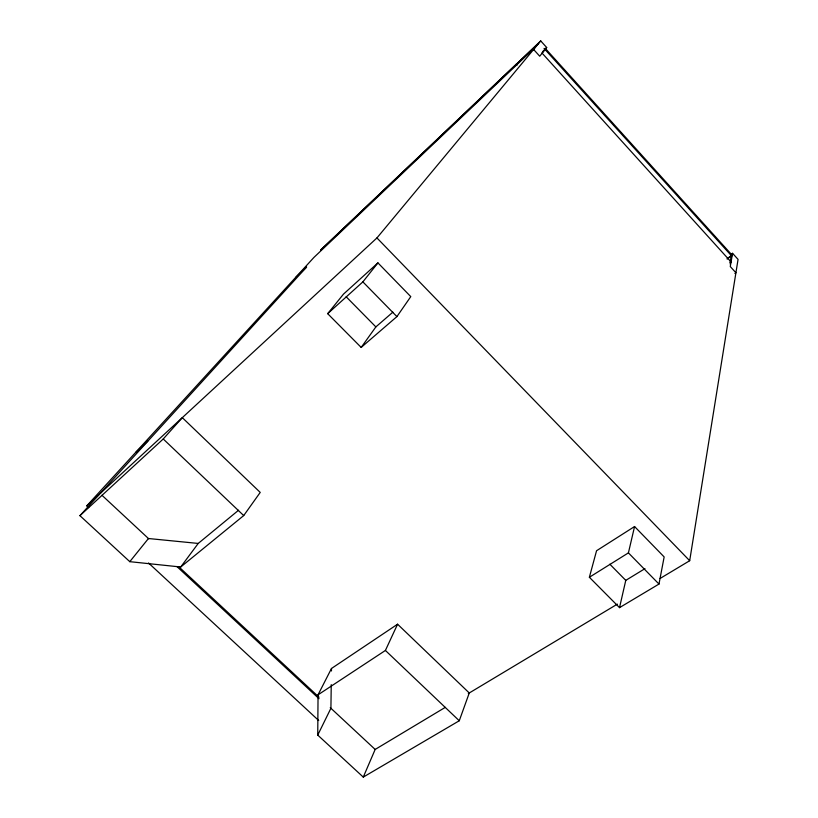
<?xml version="1.0" encoding="UTF-8"?>
<svg xmlns="http://www.w3.org/2000/svg" width="818" height="818" viewBox="0 0 818 818"><rect width="100%" height="100%" fill="white"/><g stroke="black" fill="none" stroke-linecap="round" stroke-linejoin="round"><path stroke-width="1.23" d="M317.742 735.085L318.049 694.809L331.484 668.48L397.579 624.206L469.266 692.979L459.266 720.76L363.274 777.1L317.742 735.085L330.912 708.276L331.249 684.646M331.454 670.965L331.484 668.48M660.095 578.469L689.686 560.719L738.061 259.398L732.55 253.304L730.525 254.817M732.55 253.304L730.269 266.545L735.914 272.772L734.901 273.509M730.126 262.281L731.22 256.024L727.141 259.061M731.486 254.48L731.292 255.574L727.222 258.611M658.981 584.062L664.155 556.935L634.563 526.536L596.557 550.739L589.369 577.263L619.523 607.641L658.981 584.062L628.418 552.876L634.563 526.536M619.523 607.641L625.77 580.371L644.962 568.653M363.274 777.1L375.165 749.441L445.299 707.355M730.126 263.969L731.067 261.944L542.15 53.19M318.049 694.809L385.411 650.453L397.579 624.206M396.914 316.607L410.779 296.617L377.936 262.885L343.519 294.091L327.681 313.672L361.178 347.425L396.914 316.607L362.875 281.873L377.936 262.885M243.713 515.575L260.226 492.416L182.302 417.65L163.242 438.98L79.939 515.667L129.796 561.669L180.717 567.007L243.713 515.575L163.242 438.98M361.178 347.425L375.871 326.903L392.855 312.169M180.717 567.007L198.222 543.438L238.57 510.227M541.751 53.395L543.97 50.614M515.78 64.837L540.718 40.9L546.68 47.505L539.727 56.217L533.602 49.458L532.661 50.348L538.725 43.057L320.656 250.063L516.669 63.794M129.796 561.669L148.447 538.52L198.222 543.438M100.113 493.551L376.945 237.936L540.718 40.9M79.939 515.667L306.638 267.016L295.145 277.967L135.798 452.252M88.661 507.579L86.79 505.841L135.113 452.998L147.884 441.014M295.554 277.517L313.907 257.455L535.136 47.372M544.849 49.233L546.68 47.505M543.111 51.135L545.524 48.671L731.967 255.001M86.79 505.841L99.264 494.328M327.681 313.672L362.875 281.873M730.065 262.68L731.067 261.944M589.369 577.263L628.418 552.876M468.315 693.552L617.355 604.124M148.518 562.978L318.713 720.535M101.964 495.279L148.753 538.806M178.692 566.659L319.03 697.222M330.257 707.662L375.165 749.441M176.882 566.516L319.02 698.705M385.411 650.453L459.266 720.76M346.147 296.75L375.871 326.903M609.839 564.205L625.77 580.371M376.945 237.936L689.686 560.719M516.035 64.54L516.853 65.44M544.052 48.415L731.793 256.126"/></g></svg>
